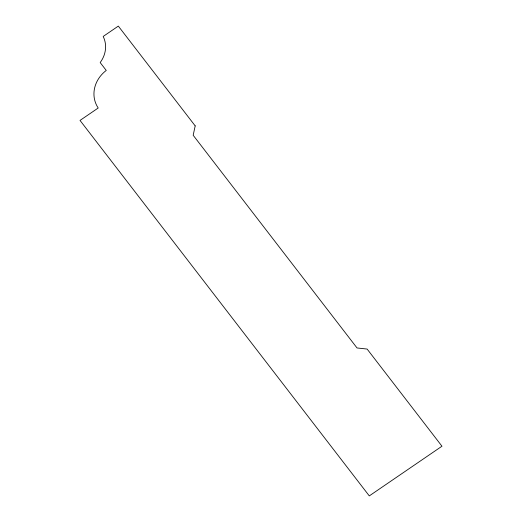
<?xml version="1.0" encoding="UTF-8"?>
<svg xmlns="http://www.w3.org/2000/svg" width="522" height="522" viewBox="0 0 522 522"><rect width="100%" height="100%" fill="white"/><g stroke="black" fill="none" stroke-linecap="round" stroke-linejoin="round"><path stroke-width="0.78" d="M195.189 125.88L193.179 135.27L357.022 347.952L367.129 349.068L441.971 446.219L369.289 495.9L80.029 120.419L98.201 108.002A31.444 27.992 -21.3 0 1 106.247 70.431L100.178 62.555A29.062 25.872 -21.3 0 0 103.18 36.449L118.324 26.1L195.189 125.88"/></g></svg>
